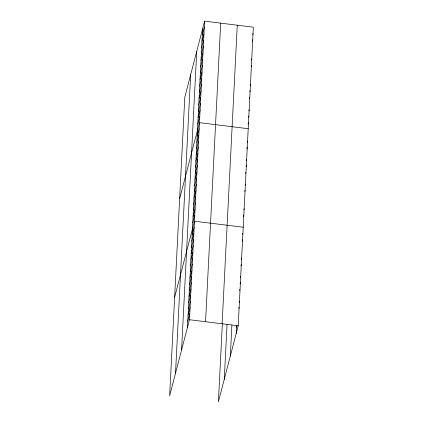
<?xml version="1.0" encoding="UTF-8"?>
<svg xmlns="http://www.w3.org/2000/svg" width="423" height="423" viewBox="0 0 423 423"><rect width="100%" height="100%" fill="white"/><g stroke="black" fill="none" stroke-linecap="round" stroke-linejoin="round"><path stroke-width="0.63" d="M175.519 373.245L190.667 74.67M181.578 349.995L196.721 51.421M187.452 327.423L202.601 28.849M204.605 21.15L184.788 97.237L169.639 395.812L189.462 319.725L204.605 21.15L253.361 27.188L238.212 325.763L218.395 401.85L222.361 323.643M205.546 321.718L220.695 23.143M222.123 323.769L237.271 25.195M224.275 379.283L227.051 324.473M230.329 356.029L231.889 325.239M236.208 333.461L236.616 325.456M202.279 35.194L204.283 27.495M201.956 41.539L203.96 33.84M201.634 47.884L203.643 40.185M201.311 54.229L203.32 46.53M200.988 60.574L202.998 52.875M200.671 66.919L202.675 59.22M200.349 73.264L202.353 65.565M200.026 79.609L202.03 71.91M199.704 85.954L201.708 78.25M199.381 92.299L201.385 84.595M199.059 98.644L201.068 90.94M198.736 104.989L200.745 97.285M198.419 111.334L200.423 103.63M198.096 117.679L200.1 109.975M197.774 124.024L199.778 116.32M179.638 198.752L199.455 122.665L248.211 128.703M197.139 136.523L199.143 128.825M196.827 142.683L198.831 134.979M196.515 148.838L198.519 141.139M196.203 154.998L198.207 147.299M195.891 161.158L197.895 153.454M195.574 167.312L197.583 159.614M195.262 173.472L197.271 165.774M194.95 179.632L196.959 171.928M194.638 185.787L196.647 178.088M194.326 191.947L196.33 184.248M194.014 198.107L196.018 190.403M193.702 204.261L195.706 196.563M193.39 210.421L195.394 202.723M193.078 216.581L195.082 208.877M192.766 222.736L194.77 215.037M174.641 297.284L194.458 221.197L243.214 227.23M192.142 235.056L194.146 227.352M191.825 241.21L193.834 233.512M191.513 247.37L193.523 239.667M191.201 253.525L193.211 245.826M190.889 259.685L192.899 251.986M190.577 265.845L192.587 258.141M190.265 272L192.269 264.301M252.727 34.718L253.039 33.533M189.953 278.16L191.957 270.461M252.251 41.655L252.716 39.878M189.641 284.319L191.645 276.616M189.33 290.474L191.333 282.776M189.018 296.634L191.022 288.935M251.442 60.092L251.748 58.908M188.706 302.794L190.71 295.09M251.119 66.437L251.426 65.253M188.394 308.949L190.398 301.25M188.082 315.109L190.086 307.41M187.764 321.269L189.774 313.565M250.157 85.472L250.464 84.288M249.834 91.817L250.141 90.633M249.359 98.755L249.665 97.57M248.867 110.852L249.173 109.668M248.544 117.197L248.856 116.013M248.068 124.135L248.534 122.358M247.275 142.202L247.587 141.018M246.81 148.954L247.275 147.178M246.339 160.677L246.646 159.492M246.027 166.836L246.334 165.652M245.562 173.583L245.869 172.399M245.091 185.311L245.398 184.127M244.78 191.466L245.086 190.281M243.838 209.94L244.15 208.756M243.373 216.692L243.838 214.916M242.591 234.575L242.897 233.39M242.125 241.327L242.585 239.55M241.343 259.209L241.649 258.019M240.872 265.956L241.337 264.179M240.407 277.678L240.713 276.494M240.09 283.838L240.401 282.654M239.624 290.59L239.936 289.406M239.154 302.313L239.466 301.128M238.842 308.473L239.148 307.288M236.52 327.302L236.986 325.525M189.462 319.725L238.212 325.763"/></g></svg>
